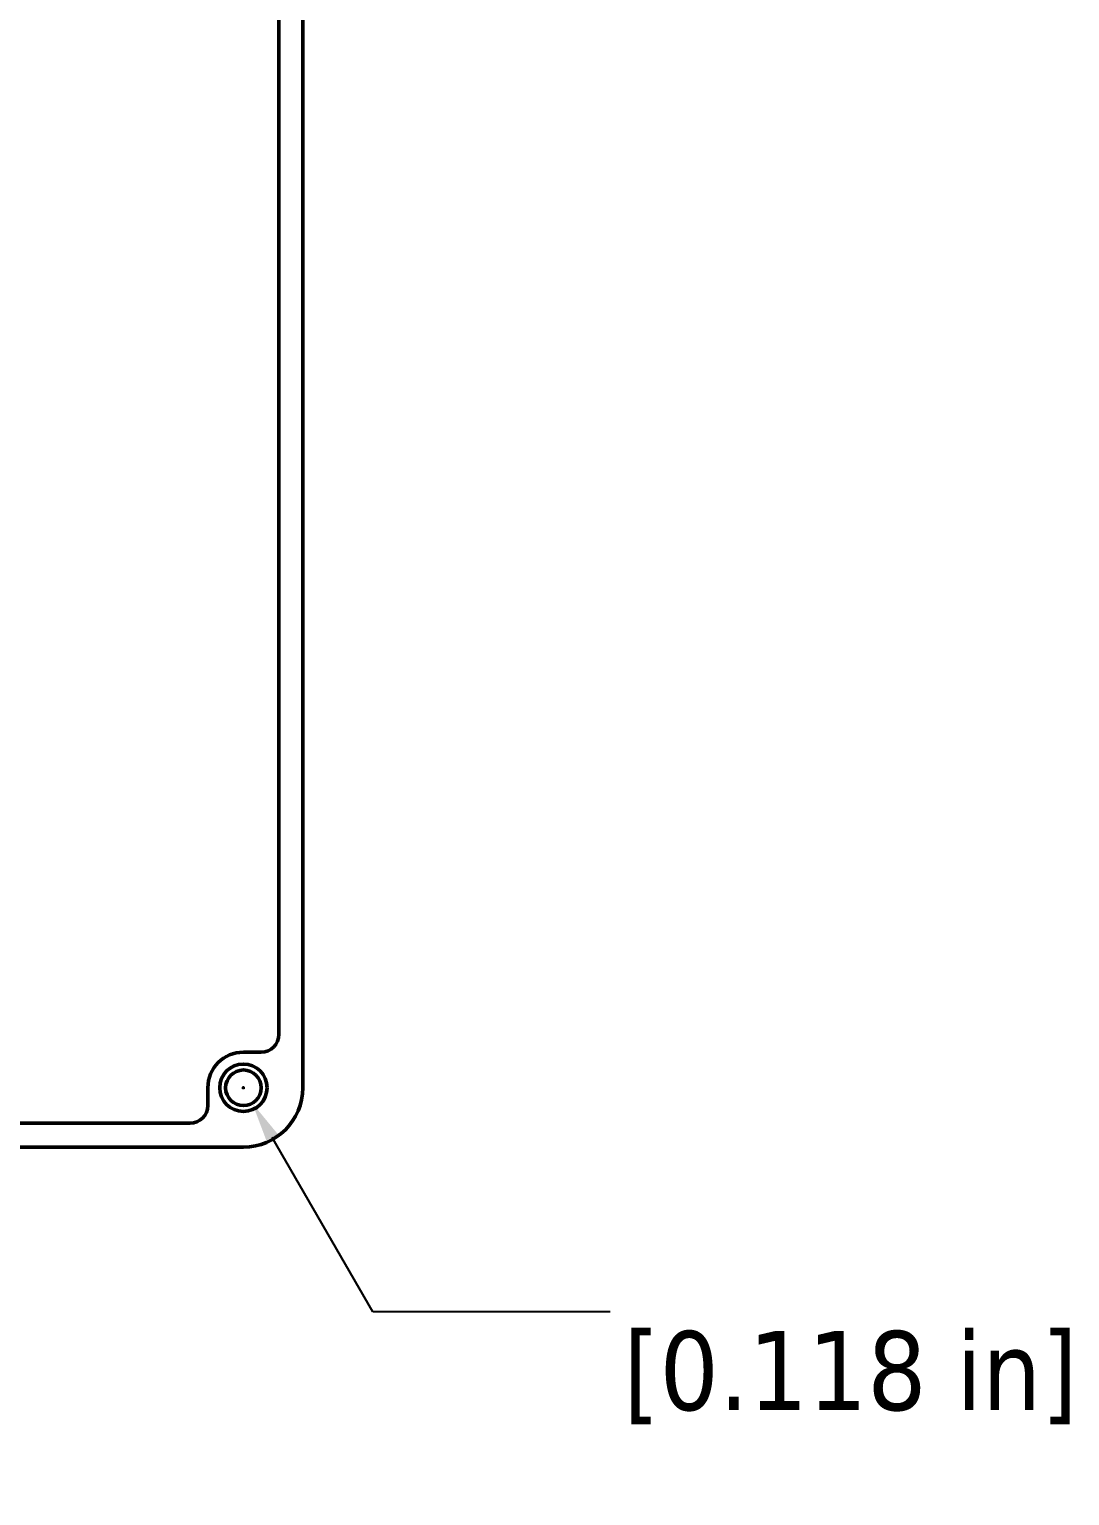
# Model space of a CAD drawing. Header units: millimetres. Extents: x 3 to 1148, y 20 to 725.
# Drawn here: x 667.4 to 755.2, y 230.9 to 354.6 of the extents above; entities that cross this region are included whole.
import ezdxf

# ---------------------------------------------------------------- set-up
doc = ezdxf.new("R2010")
doc.units = ezdxf.units.MM
doc.header["$LTSCALE"] = 1.333333
doc.layers.add('Dimension (ANSI)', color=7, linetype='Continuous', lineweight=25)
doc.layers.add('Visible (ANSI)', color=7, linetype='Continuous', lineweight=50)
doc.styles.add('Note Text (ANSI)', font='TAHOMA.TTF')
doc.dimstyles.new('Default - mm (ANSI)', dxfattribs={"dimscale": 1.333333, "dimtxt": 5, "dimasz": 2.5, "dimexe": 3.175, "dimexo": 1.6002, "dimgap": 0.8, "dimtad": 0, "dimtih": 1, "dimtoh": 1, "dimrnd": 1e-08, "dimzin": 0, "dimdsep": 46, "dimtxsty": 'Note Text (ANSI)', "dimcen": 0.09, "dimdle": 10, "dimclrd": 256, "dimclre": 256, "dimclrt": 256, "dimadec": 1, "dimazin": 0, "dimtfac": 0.6096, "dimtofl": 0, "dimtmove": 0, "dimatfit": 3, "dimfxl": 0, "dimtolj": 1, "dimtzin": 0, "dimlwd": -1, "dimlwe": -1, "dimarcsym": 0})

# ---------------------------------------------------------------- blocks, each defined once
blk = doc.blocks.new('*D17')
at = {"layer": 'Defpoints', "color": 0}
for p in [(684.74, 266.6), (686.24, 264)]:
    blk.add_point(p, dxfattribs=at)
at = {"layer": 'Dimension (ANSI)'}
for p, q in [((685.37, 265.3), (685.61, 265.3)), ((685.49, 265.18), (685.49, 265.42)), ((696.4, 246.4), (687.91, 261.11)), ((716.41, 246.4), (696.4, 246.4))]:
    blk.add_line(p, q, dxfattribs=at)
blk.add_solid([(688.39, 261.39), (687.43, 260.84), (686.24, 264)], dxfattribs=at)
at = {"layer": 'Dimension (ANSI)', "insert": (736.68, 246.4), "char_height": 6.667, "attachment_point": 5, "style": 'Note Text (ANSI)'}
blk.add_mtext('\\A1; \\P[0.118 in]', dxfattribs=at)

msp = doc.modelspace()

# ---------------------------------------------------------------- linework, layer by layer
at = {"layer": 'Visible (ANSI)'}
for p, q in [((690.492, 401.301), (690.492, 265.298)), ((688.492, 269.799), (688.492, 396.8)), ((685.491, 268.299), (686.992, 268.299)), ((682.492, 263.799), (682.492, 265.3)), ((583.991, 262.299), (680.992, 262.299)), ((685.494, 260.299), (473.49, 260.299))]:
    msp.add_line(p, q, dxfattribs=at)
for radius in [2, 1.5]:
    msp.add_circle((685.492, 265.299), radius, dxfattribs=at)
for centre, major_axis, start_param, end_param in [((686.991, 269.8), (1.061, -1.061), 5.4981298, 7.0682409), ((685.493, 265.298), (-2.123, 2.123), 5.4981298, 7.0682409), ((685.49, 265.301), (-3.538, 3.538), 2.3565371, 3.9266482), ((680.991, 263.8), (1.061, -1.061), 5.4981298, 7.0682409)]:
    msp.add_ellipse(centre, major_axis=major_axis, ratio=0.999315, start_param=start_param, end_param=end_param, dxfattribs=at)

# ---------------------------------------------------------------- dimensions: what is measured, and where the dimension line sits
at = {"layer": 'Dimension (ANSI)'}
dim = msp.add_diameter_dim_2p(p1=(684.742, 266.598), p2=(686.242, 264), text=' \\X[0.118 in]', dimstyle='Default - mm (ANSI)', override={"dimdec": 2, "dimpost": '', "dimtp": 0, "dimtm": 0, "dimtdec": 2}, dxfattribs=at)
dim.commit()
dim.dimension.update_dxf_attribs({"geometry": '*D17', "text_midpoint": (736.685, 246.403), "dimtype": 163})

doc.saveas('drawing.dxf')
